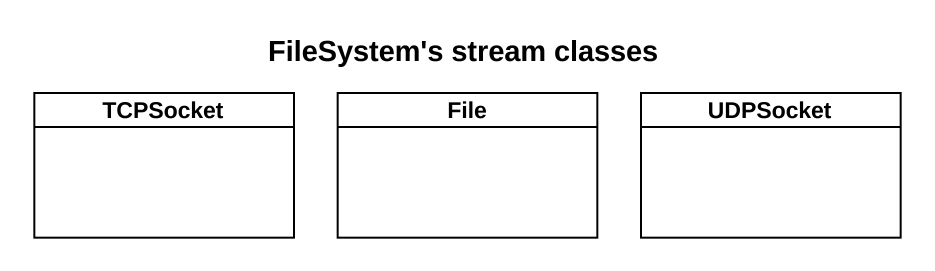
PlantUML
@startuml
title FileSystem's stream classes
hide circle
hide empty members
class TCPSocket
class "File" as File_
class UDPSocket
@enduml
